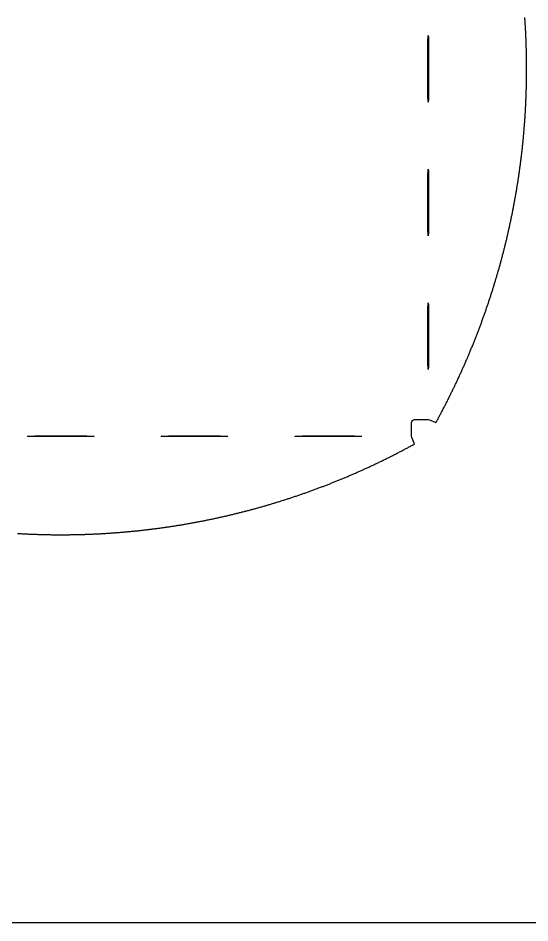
# Model space of a CAD drawing. Header units: metres. Extents: x -73 to 372, y -34 to 331.
# Drawn here: x 22.4 to 57.8, y -33.6 to 28.9 of the extents above; entities that cross this region are included whole.
import ezdxf

# ---------------------------------------------------------------- set-up
doc = ezdxf.new("R2010")
doc.units = ezdxf.units.M

msp = doc.modelspace()

# ---------------------------------------------------------------- linework, layer by layer
for points in [[(371.508, -33.638), (-73.108, -33.638), (-73.108, 330.978), (371.508, 330.978), (371.508, -33.638)], [(22.39, -6.717), (22.454, -6.72), (22.454, -6.72), (22.518, -6.724), (22.518, -6.724), (22.581, -6.728), (22.581, -6.728), (22.645, -6.731), (22.645, -6.731), (22.709, -6.735), (22.709, -6.735), (22.772, -6.738), (22.772, -6.738), (22.836, -6.741), (22.836, -6.741), (22.9, -6.744), (22.9, -6.744), (22.963, -6.747), (22.963, -6.747), (23.027, -6.75), (23.027, -6.75), (23.091, -6.753), (23.091, -6.753), (23.154, -6.756), (23.154, -6.756), (23.218, -6.759), (23.218, -6.759), (23.282, -6.762), (23.282, -6.762), (23.345, -6.764), (23.345, -6.764), (23.409, -6.767), (23.409, -6.767), (23.473, -6.769), (23.473, -6.769), (23.536, -6.772), (23.536, -6.772), (23.6, -6.774), (23.6, -6.774), (23.664, -6.776), (23.664, -6.776), (23.728, -6.778), (23.728, -6.778), (23.791, -6.78), (23.791, -6.78), (23.855, -6.782), (23.855, -6.782), (23.919, -6.784), (23.919, -6.784), (23.982, -6.786), (23.982, -6.786), (24.046, -6.788), (24.046, -6.788), (24.11, -6.79), (24.11, -6.79), (24.174, -6.791), (24.174, -6.791), (24.237, -6.793), (24.237, -6.793), (24.301, -6.794), (24.301, -6.794), (24.365, -6.795), (24.365, -6.795), (24.429, -6.797), (24.429, -6.797), (24.492, -6.798), (24.492, -6.798), (24.556, -6.799), (24.556, -6.799), (24.62, -6.8), (24.62, -6.8), (24.684, -6.801), (24.684, -6.801), (24.747, -6.802), (24.747, -6.802), (24.811, -6.802), (24.811, -6.802), (24.875, -6.803), (24.875, -6.803), (24.938, -6.804), (24.939, -6.804), (25.002, -6.804), (25.002, -6.804), (25.066, -6.805), (25.066, -6.805), (25.13, -6.805), (25.13, -6.805), (25.193, -6.805), (25.193, -6.805), (25.257, -6.806), (25.257, -6.806), (25.321, -6.806), (25.321, -6.806), (25.385, -6.806), (25.385, -6.806), (25.448, -6.806), (25.448, -6.806), (25.512, -6.806), (25.512, -6.806), (25.576, -6.806), (25.576, -6.806), (25.64, -6.805), (25.64, -6.805), (25.703, -6.805), (25.703, -6.805), (25.767, -6.805), (25.767, -6.805), (25.831, -6.804), (25.831, -6.804), (25.895, -6.804), (25.895, -6.804), (25.958, -6.803), (25.958, -6.803), (26.022, -6.802), (26.022, -6.802), (26.086, -6.801), (26.086, -6.801), (26.15, -6.8), (26.15, -6.8), (26.213, -6.799), (26.213, -6.799), (26.277, -6.798), (26.277, -6.798), (26.341, -6.797), (26.341, -6.797), (26.405, -6.796), (26.405, -6.796), (26.468, -6.795), (26.468, -6.795), (26.532, -6.793), (26.532, -6.793), (26.596, -6.792), (26.596, -6.792), (26.66, -6.79), (26.66, -6.79), (26.723, -6.789), (26.723, -6.789), (26.787, -6.787), (26.787, -6.787), (26.851, -6.785), (26.851, -6.785), (26.914, -6.783), (26.915, -6.783), (26.978, -6.781), (26.978, -6.781), (27.042, -6.779), (27.042, -6.779), (27.106, -6.777), (27.106, -6.777), (27.169, -6.775), (27.169, -6.775), (27.233, -6.773), (27.233, -6.773), (27.297, -6.77), (27.297, -6.77), (27.36, -6.768), (27.36, -6.768), (27.424, -6.766), (27.424, -6.766), (27.488, -6.763), (27.488, -6.763), (27.552, -6.76), (27.552, -6.76), (27.615, -6.758), (27.615, -6.758), (27.679, -6.755), (27.679, -6.755), (27.743, -6.752), (27.743, -6.752), (27.806, -6.749), (27.806, -6.749), (27.87, -6.746), (27.87, -6.746), (27.934, -6.743), (27.934, -6.743), (27.997, -6.739), (27.997, -6.739), (28.061, -6.736), (28.061, -6.736), (28.125, -6.733), (28.125, -6.733), (28.188, -6.729), (28.188, -6.729), (28.252, -6.726), (28.252, -6.726), (28.316, -6.722), (28.316, -6.722), (28.379, -6.718), (28.379, -6.718), (28.443, -6.715), (28.443, -6.715), (28.507, -6.711), (28.507, -6.711), (28.57, -6.707), (28.57, -6.707), (28.634, -6.703), (28.634, -6.703), (28.697, -6.699), (28.697, -6.699), (28.761, -6.695), (28.761, -6.695), (28.825, -6.69), (28.825, -6.69), (28.888, -6.686), (28.888, -6.686), (28.952, -6.682), (28.952, -6.682), (29.015, -6.677), (29.015, -6.677), (29.079, -6.673), (29.079, -6.673), (29.143, -6.668), (29.143, -6.668), (29.206, -6.663), (29.206, -6.663), (29.27, -6.658), (29.27, -6.658), (29.333, -6.653), (29.333, -6.653), (29.397, -6.648), (29.397, -6.648), (29.46, -6.643), (29.46, -6.643), (29.524, -6.638), (29.524, -6.638), (29.587, -6.633), (29.587, -6.633), (29.651, -6.628), (29.651, -6.628), (29.714, -6.622), (29.715, -6.622), (29.778, -6.617), (29.778, -6.617), (29.842, -6.611), (29.842, -6.611), (29.905, -6.606), (29.905, -6.606), (29.969, -6.6), (29.969, -6.6), (30.032, -6.594), (30.032, -6.594), (30.095, -6.588), (30.095, -6.588), (30.159, -6.583), (30.159, -6.583), (30.222, -6.576), (30.222, -6.576), (30.286, -6.57), (30.286, -6.57), (30.349, -6.564), (30.349, -6.564), (30.413, -6.558), (30.413, -6.558), (30.476, -6.552), (30.476, -6.552), (30.54, -6.545), (30.54, -6.545), (30.603, -6.539), (30.603, -6.539), (30.666, -6.532), (30.666, -6.532), (30.73, -6.526), (30.73, -6.526), (30.793, -6.519), (30.793, -6.519), (30.857, -6.512), (30.857, -6.512), (30.92, -6.505), (30.92, -6.505), (30.983, -6.498), (30.983, -6.498), (31.047, -6.491), (31.047, -6.491), (31.11, -6.484), (31.11, -6.484), (31.173, -6.477), (31.173, -6.477), (31.237, -6.469), (31.237, -6.469), (31.3, -6.462), (31.3, -6.462), (31.363, -6.455), (31.363, -6.455), (31.427, -6.447), (31.427, -6.447), (31.49, -6.44), (31.49, -6.44), (31.553, -6.432), (31.553, -6.432), (31.617, -6.424), (31.617, -6.424), (31.68, -6.416), (31.68, -6.416), (31.743, -6.408), (31.743, -6.408), (31.806, -6.4), (31.806, -6.4), (31.87, -6.392), (31.87, -6.392), (31.933, -6.384), (31.933, -6.384), (31.996, -6.376), (31.996, -6.376), (32.059, -6.368), (32.059, -6.368), (32.122, -6.359), (32.122, -6.359), (32.186, -6.351), (32.186, -6.351), (32.249, -6.342), (32.249, -6.342), (32.312, -6.333), (32.312, -6.333), (32.375, -6.325), (32.375, -6.325), (32.438, -6.316), (32.438, -6.316), (32.501, -6.307), (32.501, -6.307), (32.564, -6.298), (32.564, -6.298), (32.628, -6.289), (32.628, -6.289), (32.691, -6.28), (32.691, -6.28), (32.754, -6.271), (32.754, -6.271), (32.817, -6.262), (32.817, -6.262), (32.88, -6.252), (32.88, -6.252), (32.943, -6.243), (32.943, -6.243), (33.006, -6.233), (33.006, -6.233), (33.069, -6.224), (33.069, -6.224), (33.132, -6.214), (33.132, -6.214), (33.195, -6.204), (33.195, -6.204), (33.258, -6.194), (33.258, -6.194), (33.321, -6.185), (33.321, -6.185), (33.384, -6.175), (33.384, -6.175), (33.447, -6.165), (33.447, -6.165), (33.51, -6.154), (33.51, -6.154), (33.573, -6.144), (33.573, -6.144), (33.636, -6.134), (33.636, -6.134), (33.699, -6.124), (33.699, -6.124), (33.761, -6.113), (33.761, -6.113), (33.824, -6.103), (33.824, -6.103), (33.887, -6.092), (33.887, -6.092), (33.95, -6.081), (33.95, -6.081), (34.013, -6.07), (34.013, -6.07), (34.076, -6.06), (34.076, -6.06), (34.138, -6.049), (34.138, -6.049), (34.201, -6.038), (34.201, -6.038), (34.264, -6.027), (34.264, -6.027), (34.327, -6.015), (34.327, -6.015), (34.39, -6.004), (34.39, -6.004), (34.452, -5.993), (34.452, -5.993), (34.515, -5.981), (34.515, -5.981), (34.578, -5.97), (34.578, -5.97), (34.64, -5.958), (34.64, -5.958), (34.703, -5.947), (34.703, -5.947), (34.766, -5.935), (34.766, -5.935), (34.828, -5.923), (34.828, -5.923), (34.891, -5.911), (34.891, -5.911), (34.954, -5.899), (34.954, -5.899), (35.016, -5.887), (35.016, -5.887), (35.079, -5.875), (35.079, -5.875), (35.141, -5.863), (35.141, -5.863), (35.204, -5.851), (35.204, -5.851), (35.267, -5.839), (35.267, -5.839), (35.329, -5.826), (35.329, -5.826), (35.392, -5.814), (35.392, -5.814), (35.454, -5.801), (35.454, -5.801), (35.517, -5.788), (35.517, -5.788), (35.579, -5.776), (35.579, -5.776), (35.641, -5.763), (35.641, -5.763), (35.704, -5.75), (35.704, -5.75), (35.766, -5.737), (35.766, -5.737), (35.829, -5.724), (35.829, -5.724), (35.891, -5.711), (35.891, -5.711), (35.953, -5.698), (35.953, -5.698), (36.016, -5.684), (36.016, -5.684), (36.078, -5.671), (36.078, -5.671), (36.14, -5.658), (36.14, -5.658), (36.203, -5.644), (36.203, -5.644), (36.265, -5.63), (36.265, -5.63), (36.327, -5.617), (36.327, -5.617), (36.39, -5.603), (36.39, -5.603), (36.452, -5.589), (36.452, -5.589), (36.514, -5.575), (36.514, -5.575), (36.576, -5.561), (36.576, -5.561), (36.638, -5.547), (36.638, -5.547), (36.701, -5.533), (36.701, -5.533), (36.763, -5.519), (36.763, -5.519), (36.825, -5.505), (36.825, -5.505), (36.887, -5.49), (36.887, -5.49), (36.949, -5.476), (36.949, -5.476), (37.011, -5.461), (37.011, -5.461), (37.073, -5.447), (37.073, -5.447), (37.135, -5.432), (37.135, -5.432), (37.197, -5.417), (37.197, -5.417), (37.259, -5.402), (37.259, -5.402), (37.321, -5.387), (37.321, -5.387), (37.383, -5.372), (37.383, -5.372), (37.445, -5.357), (37.445, -5.357), (37.507, -5.342), (37.507, -5.342), (37.569, -5.327), (37.569, -5.327), (37.631, -5.312), (37.631, -5.312), (37.693, -5.296), (37.693, -5.296), (37.754, -5.281), (37.754, -5.281), (37.816, -5.265), (37.816, -5.265), (37.878, -5.25), (37.878, -5.25), (37.94, -5.234), (37.94, -5.234), (38.002, -5.218), (38.002, -5.218), (38.063, -5.202), (38.063, -5.202), (38.125, -5.186), (38.125, -5.186), (38.187, -5.17), (38.187, -5.17), (38.249, -5.154), (38.249, -5.154), (38.31, -5.138), (38.31, -5.138), (38.372, -5.122), (38.372, -5.122), (38.433, -5.105), (38.433, -5.105), (38.495, -5.089), (38.495, -5.089), (38.557, -5.073), (38.557, -5.073), (38.618, -5.056), (38.618, -5.056), (38.68, -5.039), (38.68, -5.039), (38.741, -5.023), (38.741, -5.023), (38.803, -5.006), (38.803, -5.006), (38.864, -4.989), (38.864, -4.989), (38.926, -4.972), (38.926, -4.972), (38.987, -4.955), (38.987, -4.955), (39.049, -4.938), (39.049, -4.938), (39.11, -4.921), (39.11, -4.921), (39.171, -4.904), (39.171, -4.904), (39.233, -4.886), (39.233, -4.886), (39.294, -4.869), (39.294, -4.869), (39.355, -4.851), (39.355, -4.851), (39.417, -4.834), (39.417, -4.834), (39.478, -4.816), (39.478, -4.816), (39.539, -4.799), (39.539, -4.799), (39.6, -4.781), (39.6, -4.781), (39.662, -4.763), (39.662, -4.763), (39.723, -4.745), (39.723, -4.745), (39.784, -4.727), (39.784, -4.727), (39.845, -4.709), (39.845, -4.709), (39.906, -4.691), (39.906, -4.691), (39.967, -4.672), (39.967, -4.672), (40.028, -4.654), (40.028, -4.654), (40.089, -4.636), (40.089, -4.636), (40.15, -4.617), (40.15, -4.617), (40.211, -4.599), (40.211, -4.599), (40.272, -4.58), (40.272, -4.58), (40.333, -4.561), (40.333, -4.561), (40.394, -4.543), (40.394, -4.543), (40.455, -4.524), (40.455, -4.524), (40.516, -4.505), (40.516, -4.505), (40.577, -4.486), (40.577, -4.486), (40.638, -4.467), (40.638, -4.467), (40.698, -4.448), (40.698, -4.448), (40.759, -4.428), (40.759, -4.428), (40.82, -4.409), (40.82, -4.409), (40.881, -4.39), (40.881, -4.39), (40.941, -4.37), (40.941, -4.37), (41.002, -4.351), (41.002, -4.351), (41.063, -4.331), (41.063, -4.331), (41.123, -4.311), (41.123, -4.311), (41.184, -4.292), (41.184, -4.292), (41.245, -4.272), (41.245, -4.272), (41.305, -4.252), (41.305, -4.252), (41.366, -4.232), (41.366, -4.232), (41.426, -4.212), (41.426, -4.212), (41.487, -4.192), (41.487, -4.192), (41.547, -4.171), (41.547, -4.171), (41.607, -4.151), (41.607, -4.151), (41.668, -4.131), (41.668, -4.131), (41.728, -4.11), (41.728, -4.11), (41.789, -4.09), (41.789, -4.09), (41.849, -4.069), (41.849, -4.069), (41.909, -4.048), (41.909, -4.048), (41.97, -4.028), (41.97, -4.028), (42.03, -4.007), (42.03, -4.007), (42.09, -3.986), (42.09, -3.986), (42.15, -3.965), (42.15, -3.965), (42.21, -3.944), (42.21, -3.944), (42.271, -3.923), (42.271, -3.923), (42.331, -3.902), (42.331, -3.902), (42.391, -3.88), (42.391, -3.88), (42.451, -3.859), (42.451, -3.859), (42.511, -3.837), (42.511, -3.837), (42.571, -3.816), (42.571, -3.816), (42.631, -3.794), (42.631, -3.794), (42.691, -3.773), (42.691, -3.773), (42.751, -3.751), (42.751, -3.751), (42.811, -3.729), (42.811, -3.729), (42.87, -3.707), (42.87, -3.707), (42.93, -3.685), (42.93, -3.685), (42.99, -3.663), (42.99, -3.663), (43.05, -3.641), (43.05, -3.641), (43.11, -3.619), (43.11, -3.619), (43.169, -3.597), (43.169, -3.597), (43.229, -3.574), (43.229, -3.574), (43.289, -3.552), (43.289, -3.552), (43.348, -3.53), (43.348, -3.53), (43.408, -3.507), (43.408, -3.507), (43.468, -3.484), (43.468, -3.484), (43.527, -3.462), (43.527, -3.462), (43.587, -3.439), (43.587, -3.439), (43.646, -3.416), (43.646, -3.416), (43.706, -3.393), (43.706, -3.393), (43.765, -3.37), (43.765, -3.37), (43.825, -3.347), (43.825, -3.347), (43.884, -3.324), (43.884, -3.324), (43.943, -3.301), (43.943, -3.301), (44.003, -3.277), (44.003, -3.277), (44.062, -3.254), (44.062, -3.254), (44.121, -3.23), (44.121, -3.23), (44.181, -3.207), (44.181, -3.207), (44.24, -3.183), (44.24, -3.183), (44.299, -3.16), (44.299, -3.16), (44.358, -3.136), (44.358, -3.136), (44.417, -3.112), (44.417, -3.112), (44.476, -3.088), (44.476, -3.088), (44.535, -3.064), (44.535, -3.064), (44.594, -3.04), (44.595, -3.04), (44.654, -3.016), (44.654, -3.016), (44.712, -2.992), (44.712, -2.992), (44.771, -2.967), (44.771, -2.967), (44.83, -2.943), (44.83, -2.943), (44.889, -2.919), (44.889, -2.919), (44.948, -2.894), (44.948, -2.894), (45.007, -2.87), (45.007, -2.87), (45.066, -2.845), (45.066, -2.845), (45.124, -2.82), (45.124, -2.82), (45.183, -2.795), (45.183, -2.795), (45.242, -2.771), (45.242, -2.771), (45.301, -2.746), (45.301, -2.746), (45.359, -2.721), (45.359, -2.721), (45.418, -2.696), (45.418, -2.696), (45.476, -2.67), (45.476, -2.67), (45.535, -2.645), (45.535, -2.645), (45.593, -2.62), (45.593, -2.62), (45.652, -2.595), (45.652, -2.595), (45.71, -2.569), (45.71, -2.569), (45.769, -2.544), (45.769, -2.544), (45.827, -2.518), (45.827, -2.518), (45.886, -2.492), (45.886, -2.492), (45.944, -2.467), (45.944, -2.467), (46.002, -2.441), (46.002, -2.441), (46.06, -2.415), (46.06, -2.415), (46.119, -2.389), (46.119, -2.389), (46.177, -2.363), (46.177, -2.363), (46.235, -2.337), (46.235, -2.337), (46.293, -2.311), (46.293, -2.311), (46.351, -2.284), (46.351, -2.284), (46.409, -2.258), (46.409, -2.258), (46.467, -2.232), (46.467, -2.232), (46.525, -2.205), (46.525, -2.205), (46.583, -2.179), (46.583, -2.179), (46.641, -2.152), (46.641, -2.152), (46.699, -2.125), (46.699, -2.125), (46.757, -2.098), (46.757, -2.098), (46.815, -2.072), (46.815, -2.072), (46.873, -2.045), (46.873, -2.045), (46.93, -2.018), (46.93, -2.018), (46.988, -1.991), (46.988, -1.991), (47.046, -1.964), (47.046, -1.964), (47.103, -1.936), (47.103, -1.936), (47.161, -1.909), (47.161, -1.909), (47.219, -1.882), (47.219, -1.882), (47.276, -1.854), (47.276, -1.854), (47.334, -1.827), (47.334, -1.827), (47.391, -1.799), (47.391, -1.799), (47.449, -1.772), (47.449, -1.772), (47.506, -1.744), (47.506, -1.744), (47.563, -1.716), (47.563, -1.716), (47.621, -1.688), (47.621, -1.688), (47.678, -1.66), (47.678, -1.66), (47.735, -1.632), (47.735, -1.632), (47.793, -1.604), (47.793, -1.604), (47.85, -1.576), (47.85, -1.576), (47.907, -1.548), (47.907, -1.548), (47.964, -1.52), (47.964, -1.52), (48.021, -1.491), (48.021, -1.491), (48.078, -1.463), (48.078, -1.463), (48.135, -1.434), (48.135, -1.434), (48.192, -1.406), (48.192, -1.406), (48.249, -1.377), (48.249, -1.377), (48.306, -1.349), (48.306, -1.349), (48.363, -1.32), (48.363, -1.32), (48.42, -1.291), (48.42, -1.291), (48.477, -1.262), (48.477, -1.262), (48.533, -1.233), (48.533, -1.233), (48.59, -1.204), (48.59, -1.204), (48.647, -1.175), (48.647, -1.175), (48.704, -1.146), (48.704, -1.146), (48.76, -1.116), (48.76, -1.116), (48.817, -1.087), (48.817, -1.087), (48.873, -1.057), (48.873, -1.057), (48.93, -1.028), (48.93, -1.028), (48.986, -0.998), (48.986, -0.998), (49.043, -0.969), (49.043, -0.969), (49.099, -0.939), (49.099, -0.939), (49.155, -0.909), (49.156, -0.909), (49.212, -0.879), (49.212, -0.879), (49.268, -0.85), (49.268, -0.85), (49.324, -0.82), (49.324, -0.82), (49.381, -0.79), (49.381, -0.79), (49.437, -0.759), (49.437, -0.759), (49.493, -0.729), (49.493, -0.729), (49.549, -0.699), (49.549, -0.699), (49.605, -0.669), (49.605, -0.669), (49.661, -0.638), (49.661, -0.638), (49.717, -0.608), (49.717, -0.608), (49.773, -0.577), (49.773, -0.577), (49.829, -0.547), (49.829, -0.547), (49.852, -0.534), (49.663, -0.077), (49.647, 0), (49.647, 0.953), (49.663, 1.029), (49.706, 1.094), (49.771, 1.137), (49.847, 1.153), (50.8, 1.153), (50.877, 1.137), (51.334, 0.948), (51.362, 1), (51.362, 1), (51.393, 1.056), (51.393, 1.056), (51.424, 1.112), (51.424, 1.112), (51.454, 1.168), (51.454, 1.168), (51.484, 1.224), (51.484, 1.224), (51.515, 1.28), (51.515, 1.28), (51.545, 1.336), (51.545, 1.336), (51.575, 1.392), (51.575, 1.393), (51.605, 1.449), (51.605, 1.449), (51.635, 1.505), (51.635, 1.505), (51.665, 1.561), (51.665, 1.561), (51.695, 1.618), (51.695, 1.618), (51.725, 1.674), (51.725, 1.674), (51.755, 1.73), (51.755, 1.73), (51.784, 1.787), (51.784, 1.787), (51.814, 1.843), (51.814, 1.843), (51.843, 1.9), (51.843, 1.9), (51.873, 1.956), (51.873, 1.956), (51.902, 2.013), (51.902, 2.013), (51.932, 2.069), (51.932, 2.069), (51.961, 2.126), (51.961, 2.126), (51.99, 2.183), (51.99, 2.183), (52.019, 2.239), (52.019, 2.239), (52.048, 2.296), (52.048, 2.296), (52.077, 2.353), (52.077, 2.353), (52.106, 2.41), (52.106, 2.41), (52.135, 2.467), (52.135, 2.467), (52.163, 2.524), (52.163, 2.524), (52.192, 2.58), (52.192, 2.581), (52.221, 2.637), (52.221, 2.637), (52.249, 2.694), (52.249, 2.694), (52.278, 2.752), (52.278, 2.752), (52.306, 2.809), (52.306, 2.809), (52.334, 2.866), (52.334, 2.866), (52.363, 2.923), (52.363, 2.923), (52.391, 2.98), (52.391, 2.98), (52.419, 3.037), (52.419, 3.037), (52.447, 3.095), (52.447, 3.095), (52.475, 3.152), (52.475, 3.152), (52.503, 3.209), (52.503, 3.209), (52.531, 3.267), (52.531, 3.267), (52.558, 3.324), (52.558, 3.324), (52.586, 3.381), (52.586, 3.381), (52.614, 3.439), (52.614, 3.439), (52.641, 3.496), (52.641, 3.496), (52.669, 3.554), (52.669, 3.554), (52.696, 3.611), (52.696, 3.611), (52.723, 3.669), (52.723, 3.669), (52.751, 3.727), (52.751, 3.727), (52.778, 3.784), (52.778, 3.784), (52.805, 3.842), (52.805, 3.842), (52.832, 3.9), (52.832, 3.9), (52.859, 3.958), (52.859, 3.958), (52.886, 4.015), (52.886, 4.015), (52.912, 4.073), (52.912, 4.073), (52.939, 4.131), (52.939, 4.131), (52.966, 4.189), (52.966, 4.189), (52.992, 4.247), (52.992, 4.247), (53.019, 4.305), (53.019, 4.305), (53.045, 4.363), (53.045, 4.363), (53.072, 4.421), (53.072, 4.421), (53.098, 4.479), (53.098, 4.479), (53.124, 4.537), (53.124, 4.537), (53.15, 4.595), (53.15, 4.595), (53.176, 4.653), (53.176, 4.654), (53.202, 4.712), (53.202, 4.712), (53.228, 4.77), (53.228, 4.77), (53.254, 4.828), (53.254, 4.828), (53.28, 4.887), (53.28, 4.887), (53.306, 4.945), (53.306, 4.945), (53.331, 5.003), (53.331, 5.003), (53.357, 5.062), (53.357, 5.062), (53.382, 5.12), (53.382, 5.12), (53.408, 5.179), (53.408, 5.179), (53.433, 5.237), (53.433, 5.237), (53.458, 5.296), (53.458, 5.296), (53.484, 5.354), (53.484, 5.354), (53.509, 5.413), (53.509, 5.413), (53.534, 5.471), (53.534, 5.471), (53.559, 5.53), (53.559, 5.53), (53.584, 5.589), (53.584, 5.589), (53.608, 5.647), (53.608, 5.647), (53.633, 5.706), (53.633, 5.706), (53.658, 5.765), (53.658, 5.765), (53.682, 5.824), (53.682, 5.824), (53.707, 5.883), (53.707, 5.883), (53.731, 5.941), (53.731, 5.941), (53.756, 6), (53.756, 6), (53.78, 6.059), (53.78, 6.059), (53.804, 6.118), (53.804, 6.118), (53.829, 6.177), (53.829, 6.177), (53.853, 6.236), (53.853, 6.236), (53.877, 6.295), (53.877, 6.295), (53.901, 6.354), (53.901, 6.354), (53.924, 6.414), (53.924, 6.414), (53.948, 6.473), (53.948, 6.473), (53.972, 6.532), (53.972, 6.532), (53.996, 6.591), (53.996, 6.591), (54.019, 6.65), (54.019, 6.65), (54.043, 6.71), (54.043, 6.71), (54.066, 6.769), (54.066, 6.769), (54.089, 6.828), (54.089, 6.828), (54.113, 6.887), (54.113, 6.888), (54.136, 6.947), (54.136, 6.947), (54.159, 7.006), (54.159, 7.006), (54.182, 7.066), (54.182, 7.066), (54.205, 7.125), (54.205, 7.125), (54.228, 7.185), (54.228, 7.185), (54.251, 7.244), (54.251, 7.244), (54.273, 7.304), (54.273, 7.304), (54.296, 7.363), (54.296, 7.363), (54.319, 7.423), (54.319, 7.423), (54.341, 7.483), (54.341, 7.483), (54.364, 7.542), (54.364, 7.542), (54.386, 7.602), (54.386, 7.602), (54.408, 7.662), (54.408, 7.662), (54.431, 7.721), (54.431, 7.721), (54.453, 7.781), (54.453, 7.781), (54.475, 7.841), (54.475, 7.841), (54.497, 7.901), (54.497, 7.901), (54.519, 7.961), (54.519, 7.961), (54.541, 8.021), (54.541, 8.021), (54.562, 8.081), (54.562, 8.081), (54.584, 8.14), (54.584, 8.14), (54.606, 8.2), (54.606, 8.2), (54.627, 8.26), (54.627, 8.26), (54.649, 8.32), (54.649, 8.32), (54.67, 8.38), (54.67, 8.381), (54.691, 8.441), (54.691, 8.441), (54.713, 8.501), (54.713, 8.501), (54.734, 8.561), (54.734, 8.561), (54.755, 8.621), (54.755, 8.621), (54.776, 8.681), (54.776, 8.681), (54.797, 8.741), (54.797, 8.741), (54.818, 8.802), (54.818, 8.802), (54.839, 8.862), (54.839, 8.862), (54.859, 8.922), (54.859, 8.922), (54.88, 8.982), (54.88, 8.982), (54.9, 9.043), (54.9, 9.043), (54.921, 9.103), (54.921, 9.103), (54.941, 9.164), (54.941, 9.164), (54.962, 9.224), (54.962, 9.224), (54.982, 9.284), (54.982, 9.284), (55.002, 9.345), (55.002, 9.345), (55.022, 9.405), (55.022, 9.405), (55.042, 9.466), (55.042, 9.466), (55.062, 9.526), (55.062, 9.526), (55.082, 9.587), (55.082, 9.587), (55.102, 9.648), (55.102, 9.648), (55.122, 9.708), (55.122, 9.708), (55.141, 9.769), (55.141, 9.769), (55.161, 9.83), (55.161, 9.83), (55.18, 9.89), (55.18, 9.89), (55.2, 9.951), (55.2, 9.951), (55.219, 10.012), (55.219, 10.012), (55.238, 10.072), (55.238, 10.072), (55.258, 10.133), (55.258, 10.133), (55.277, 10.194), (55.277, 10.194), (55.296, 10.255), (55.296, 10.255), (55.315, 10.316), (55.315, 10.316), (55.334, 10.377), (55.334, 10.377), (55.352, 10.438), (55.352, 10.438), (55.371, 10.499), (55.371, 10.499), (55.39, 10.559), (55.39, 10.559), (55.408, 10.62), (55.408, 10.62), (55.427, 10.681), (55.427, 10.681), (55.445, 10.742), (55.445, 10.743), (55.464, 10.804), (55.464, 10.804), (55.482, 10.865), (55.482, 10.865), (55.5, 10.926), (55.5, 10.926), (55.518, 10.987), (55.518, 10.987), (55.536, 11.048), (55.536, 11.048), (55.554, 11.109), (55.554, 11.109), (55.572, 11.17), (55.572, 11.17), (55.59, 11.232), (55.59, 11.232), (55.608, 11.293), (55.608, 11.293), (55.625, 11.354), (55.625, 11.354), (55.643, 11.415), (55.643, 11.415), (55.661, 11.477), (55.661, 11.477), (55.678, 11.538), (55.678, 11.538), (55.695, 11.599), (55.695, 11.599), (55.713, 11.661), (55.713, 11.661), (55.73, 11.722), (55.73, 11.722), (55.747, 11.783), (55.747, 11.783), (55.764, 11.845), (55.764, 11.845), (55.781, 11.906), (55.781, 11.906), (55.798, 11.968), (55.798, 11.968), (55.815, 12.029), (55.815, 12.029), (55.831, 12.091), (55.831, 12.091), (55.848, 12.152), (55.848, 12.152), (55.865, 12.214), (55.865, 12.214), (55.881, 12.275), (55.881, 12.275), (55.898, 12.337), (55.898, 12.337), (55.914, 12.399), (55.914, 12.399), (55.93, 12.46), (55.93, 12.46), (55.946, 12.522), (55.946, 12.522), (55.963, 12.584), (55.963, 12.584), (55.979, 12.645), (55.979, 12.645), (55.995, 12.707), (55.995, 12.707), (56.01, 12.769), (56.01, 12.769), (56.026, 12.83), (56.026, 12.831), (56.042, 12.892), (56.042, 12.892), (56.058, 12.954), (56.058, 12.954), (56.073, 13.016), (56.073, 13.016), (56.089, 13.078), (56.089, 13.078), (56.104, 13.14), (56.104, 13.14), (56.12, 13.201), (56.12, 13.201), (56.135, 13.263), (56.135, 13.263), (56.15, 13.325), (56.15, 13.325), (56.165, 13.387), (56.165, 13.387), (56.18, 13.449), (56.18, 13.449), (56.195, 13.511), (56.195, 13.511), (56.21, 13.573), (56.21, 13.573), (56.225, 13.635), (56.225, 13.635), (56.24, 13.697), (56.24, 13.697), (56.254, 13.759), (56.254, 13.759), (56.269, 13.821), (56.269, 13.821), (56.283, 13.883), (56.283, 13.883), (56.298, 13.945), (56.298, 13.945), (56.312, 14.008), (56.312, 14.008), (56.326, 14.07), (56.326, 14.07), (56.34, 14.132), (56.34, 14.132), (56.355, 14.194), (56.355, 14.194), (56.369, 14.256), (56.369, 14.256), (56.382, 14.318), (56.382, 14.318), (56.396, 14.381), (56.396, 14.381), (56.41, 14.443), (56.41, 14.443), (56.424, 14.505), (56.424, 14.505), (56.437, 14.567), (56.437, 14.567), (56.451, 14.63), (56.451, 14.63), (56.465, 14.692), (56.465, 14.692), (56.478, 14.754), (56.478, 14.754), (56.491, 14.817), (56.491, 14.817), (56.504, 14.879), (56.504, 14.879), (56.518, 14.941), (56.518, 14.941), (56.531, 15.004), (56.531, 15.004), (56.544, 15.066), (56.544, 15.066), (56.557, 15.129), (56.557, 15.129), (56.57, 15.191), (56.57, 15.191), (56.582, 15.254), (56.582, 15.254), (56.595, 15.316), (56.595, 15.316), (56.608, 15.378), (56.608, 15.378), (56.62, 15.441), (56.62, 15.441), (56.633, 15.503), (56.633, 15.504), (56.645, 15.566), (56.645, 15.566), (56.657, 15.629), (56.657, 15.629), (56.67, 15.691), (56.67, 15.691), (56.682, 15.754), (56.682, 15.754), (56.694, 15.816), (56.694, 15.816), (56.706, 15.879), (56.706, 15.879), (56.718, 15.942), (56.718, 15.942), (56.729, 16.004), (56.729, 16.004), (56.741, 16.067), (56.741, 16.067), (56.753, 16.13), (56.753, 16.13), (56.764, 16.192), (56.764, 16.192), (56.776, 16.255), (56.776, 16.255), (56.787, 16.318), (56.787, 16.318), (56.799, 16.38), (56.799, 16.38), (56.81, 16.443), (56.81, 16.443), (56.821, 16.506), (56.821, 16.506), (56.832, 16.569), (56.832, 16.569), (56.843, 16.631), (56.843, 16.631), (56.854, 16.694), (56.854, 16.694), (56.865, 16.757), (56.865, 16.757), (56.876, 16.82), (56.876, 16.82), (56.887, 16.883), (56.887, 16.883), (56.897, 16.946), (56.897, 16.946), (56.908, 17.008), (56.908, 17.008), (56.919, 17.071), (56.919, 17.071), (56.929, 17.134), (56.929, 17.134), (56.939, 17.197), (56.939, 17.197), (56.95, 17.26), (56.95, 17.26), (56.96, 17.323), (56.96, 17.323), (56.97, 17.386), (56.97, 17.386), (56.98, 17.449), (56.98, 17.449), (56.99, 17.512), (56.99, 17.512), (57, 17.575), (57, 17.575), (57.009, 17.638), (57.009, 17.638), (57.019, 17.701), (57.019, 17.701), (57.029, 17.764), (57.029, 17.764), (57.038, 17.827), (57.038, 17.827), (57.048, 17.89), (57.048, 17.89), (57.057, 17.953), (57.057, 17.953), (57.066, 18.016), (57.066, 18.016), (57.076, 18.079), (57.076, 18.079), (57.085, 18.142), (57.085, 18.142), (57.094, 18.205), (57.094, 18.205), (57.103, 18.268), (57.103, 18.268), (57.112, 18.332), (57.112, 18.332), (57.121, 18.395), (57.121, 18.395), (57.129, 18.458), (57.129, 18.458), (57.138, 18.521), (57.138, 18.521), (57.147, 18.584), (57.147, 18.584), (57.155, 18.647), (57.155, 18.647), (57.164, 18.711), (57.164, 18.711), (57.172, 18.774), (57.172, 18.774), (57.18, 18.837), (57.18, 18.837), (57.188, 18.9), (57.188, 18.9), (57.196, 18.963), (57.196, 18.963), (57.205, 19.027), (57.205, 19.027), (57.212, 19.09), (57.212, 19.09), (57.22, 19.153), (57.22, 19.153), (57.228, 19.216), (57.228, 19.216), (57.236, 19.28), (57.236, 19.28), (57.244, 19.343), (57.244, 19.343), (57.251, 19.406), (57.251, 19.406), (57.259, 19.47), (57.259, 19.47), (57.266, 19.533), (57.266, 19.533), (57.273, 19.596), (57.273, 19.596), (57.281, 19.66), (57.281, 19.66), (57.288, 19.723), (57.288, 19.723), (57.295, 19.786), (57.295, 19.786), (57.302, 19.85), (57.302, 19.85), (57.309, 19.913), (57.309, 19.913), (57.316, 19.976), (57.316, 19.976), (57.322, 20.04), (57.322, 20.04), (57.329, 20.103), (57.329, 20.103), (57.336, 20.167), (57.336, 20.167), (57.342, 20.23), (57.342, 20.23), (57.349, 20.293), (57.349, 20.293), (57.355, 20.357), (57.355, 20.357), (57.361, 20.42), (57.361, 20.42), (57.367, 20.484), (57.367, 20.484), (57.374, 20.547), (57.374, 20.547), (57.38, 20.611), (57.38, 20.611), (57.386, 20.674), (57.386, 20.674), (57.391, 20.738), (57.391, 20.738), (57.397, 20.801), (57.397, 20.801), (57.403, 20.865), (57.403, 20.865), (57.409, 20.928), (57.409, 20.928), (57.414, 20.992), (57.414, 20.992), (57.42, 21.055), (57.42, 21.055), (57.425, 21.119), (57.425, 21.119), (57.431, 21.182), (57.431, 21.182), (57.436, 21.246), (57.436, 21.246), (57.441, 21.309), (57.441, 21.309), (57.446, 21.373), (57.446, 21.373), (57.451, 21.436), (57.451, 21.436), (57.456, 21.5), (57.456, 21.5), (57.461, 21.563), (57.461, 21.563), (57.466, 21.627), (57.466, 21.627), (57.47, 21.691), (57.47, 21.691), (57.475, 21.754), (57.475, 21.754), (57.479, 21.818), (57.479, 21.818), (57.484, 21.881), (57.484, 21.881), (57.488, 21.945), (57.488, 21.945), (57.493, 22.009), (57.493, 22.009), (57.497, 22.072), (57.497, 22.072), (57.501, 22.136), (57.501, 22.136), (57.505, 22.199), (57.505, 22.199), (57.509, 22.263), (57.509, 22.263), (57.513, 22.327), (57.513, 22.327), (57.517, 22.39), (57.517, 22.39), (57.52, 22.454), (57.52, 22.454), (57.524, 22.518), (57.524, 22.518), (57.528, 22.581), (57.528, 22.581), (57.531, 22.645), (57.531, 22.645), (57.535, 22.709), (57.535, 22.709), (57.538, 22.772), (57.538, 22.772), (57.541, 22.836), (57.541, 22.836), (57.544, 22.9), (57.544, 22.9), (57.547, 22.963), (57.547, 22.963), (57.55, 23.027), (57.55, 23.027), (57.553, 23.091), (57.553, 23.091), (57.556, 23.154), (57.556, 23.154), (57.559, 23.218), (57.559, 23.218), (57.562, 23.282), (57.562, 23.282), (57.564, 23.345), (57.564, 23.345), (57.567, 23.409), (57.567, 23.409), (57.569, 23.473), (57.569, 23.473), (57.572, 23.536), (57.572, 23.536), (57.574, 23.6), (57.574, 23.6), (57.576, 23.664), (57.576, 23.664), (57.578, 23.728), (57.578, 23.728), (57.58, 23.791), (57.58, 23.791), (57.582, 23.855), (57.582, 23.855), (57.584, 23.919), (57.584, 23.919), (57.586, 23.982), (57.586, 23.982), (57.588, 24.046), (57.588, 24.046), (57.59, 24.11), (57.59, 24.11), (57.591, 24.174), (57.591, 24.174), (57.593, 24.237), (57.593, 24.237), (57.594, 24.301), (57.594, 24.301), (57.595, 24.365), (57.595, 24.365), (57.597, 24.429), (57.597, 24.429), (57.598, 24.492), (57.598, 24.492), (57.599, 24.556), (57.599, 24.556), (57.6, 24.62), (57.6, 24.62), (57.601, 24.684), (57.601, 24.684), (57.602, 24.747), (57.602, 24.747), (57.602, 24.811), (57.602, 24.811), (57.603, 24.875), (57.603, 24.875), (57.604, 24.938), (57.604, 24.939), (57.604, 25.002), (57.604, 25.002), (57.605, 25.066), (57.605, 25.066), (57.605, 25.13), (57.605, 25.13), (57.605, 25.193), (57.605, 25.193), (57.606, 25.257), (57.606, 25.257), (57.606, 25.321), (57.606, 25.321), (57.606, 25.385), (57.606, 25.385), (57.606, 25.448), (57.606, 25.448), (57.606, 25.512), (57.606, 25.512), (57.606, 25.576), (57.606, 25.576), (57.605, 25.64), (57.605, 25.64), (57.605, 25.703), (57.605, 25.703), (57.605, 25.767), (57.605, 25.767), (57.604, 25.831), (57.604, 25.831), (57.604, 25.895), (57.604, 25.895), (57.603, 25.958), (57.603, 25.958), (57.602, 26.022), (57.602, 26.022), (57.601, 26.086), (57.601, 26.086), (57.6, 26.15), (57.6, 26.15), (57.599, 26.213), (57.599, 26.213), (57.598, 26.277), (57.598, 26.277), (57.597, 26.341), (57.597, 26.341), (57.596, 26.405), (57.596, 26.405), (57.595, 26.468), (57.595, 26.468), (57.593, 26.532), (57.593, 26.532), (57.592, 26.596), (57.592, 26.596), (57.59, 26.66), (57.59, 26.66), (57.589, 26.723), (57.589, 26.723), (57.587, 26.787), (57.587, 26.787), (57.585, 26.851), (57.585, 26.851), (57.583, 26.914), (57.583, 26.915), (57.581, 26.978), (57.581, 26.978), (57.579, 27.042), (57.579, 27.042), (57.577, 27.106), (57.577, 27.106), (57.575, 27.169), (57.575, 27.169), (57.573, 27.233), (57.573, 27.233), (57.57, 27.297), (57.57, 27.297), (57.568, 27.36), (57.568, 27.36), (57.566, 27.424), (57.566, 27.424), (57.563, 27.488), (57.563, 27.488), (57.56, 27.552), (57.56, 27.552), (57.558, 27.615), (57.558, 27.615), (57.555, 27.679), (57.555, 27.679), (57.552, 27.743), (57.552, 27.743), (57.549, 27.806), (57.549, 27.806), (57.546, 27.87), (57.546, 27.87), (57.543, 27.934), (57.543, 27.934), (57.539, 27.997), (57.539, 27.997), (57.536, 28.061), (57.536, 28.061), (57.533, 28.125), (57.533, 28.125), (57.529, 28.188), (57.529, 28.188), (57.526, 28.252), (57.526, 28.252), (57.522, 28.316), (57.522, 28.316), (57.518, 28.379), (57.518, 28.379), (57.515, 28.443), (57.515, 28.443), (57.511, 28.507), (57.511, 28.507), (57.507, 28.57), (57.507, 28.57), (57.503, 28.634), (57.503, 28.634), (57.499, 28.697), (57.499, 28.697), (57.495, 28.761), (57.495, 28.761), (57.49, 28.825), (57.49, 28.825), (57.486, 28.888), (57.486, 28.888), (57.482, 28.952)], [(50.787, 27.56), (50.787, 27.56), (50.793, 27.67), (50.793, 27.67), (50.799, 27.704), (50.799, 27.704), (50.799, 27.705), (50.8, 27.705), (50.8, 27.705), (50.801, 27.705), (50.801, 27.704), (50.801, 27.704), (50.807, 27.67), (50.807, 27.67), (50.813, 27.56), (50.813, 27.56), (50.818, 27.396), (50.818, 27.395), (50.819, 27.201), (50.819, 27.201), (50.819, 23.599), (50.819, 23.599), (50.818, 23.405), (50.818, 23.405), (50.813, 23.24), (50.813, 23.24), (50.807, 23.13), (50.807, 23.13), (50.801, 23.096), (50.801, 23.096), (50.801, 23.095), (50.8, 23.095), (50.8, 23.095), (50.799, 23.095), (50.799, 23.096), (50.799, 23.096), (50.793, 23.13), (50.793, 23.13), (50.787, 23.24), (50.787, 23.24), (50.782, 23.404), (50.782, 23.405), (50.781, 23.599), (50.781, 23.599), (50.781, 27.201), (50.781, 27.201), (50.782, 27.395), (50.782, 27.395), (50.787, 27.56)], [(50.787, 18.324), (50.787, 18.324), (50.793, 18.434), (50.793, 18.434), (50.799, 18.468), (50.799, 18.468), (50.799, 18.468), (50.8, 18.468), (50.8, 18.468), (50.801, 18.468), (50.801, 18.468), (50.801, 18.468), (50.807, 18.434), (50.807, 18.434), (50.813, 18.324), (50.813, 18.324), (50.818, 18.159), (50.818, 18.159), (50.819, 17.965), (50.819, 17.965), (50.819, 14.363), (50.819, 14.363), (50.818, 14.168), (50.818, 14.168), (50.813, 14.003), (50.813, 14.003), (50.807, 13.893), (50.807, 13.893), (50.801, 13.86), (50.801, 13.859), (50.801, 13.859), (50.8, 13.859), (50.8, 13.859), (50.799, 13.859), (50.799, 13.859), (50.799, 13.86), (50.793, 13.893), (50.793, 13.893), (50.787, 14.003), (50.787, 14.003), (50.782, 14.168), (50.782, 14.168), (50.781, 14.363), (50.781, 14.363), (50.781, 17.965), (50.781, 17.965), (50.782, 18.159), (50.782, 18.159), (50.787, 18.324)], [(50.787, 9.088), (50.787, 9.088), (50.793, 9.198), (50.793, 9.198), (50.799, 9.231), (50.799, 9.232), (50.799, 9.232), (50.8, 9.232), (50.8, 9.232), (50.801, 9.232), (50.801, 9.232), (50.801, 9.231), (50.807, 9.198), (50.807, 9.198), (50.813, 9.088), (50.813, 9.088), (50.818, 8.923), (50.818, 8.923), (50.819, 8.728), (50.819, 8.728), (50.819, 5.126), (50.819, 5.126), (50.818, 4.932), (50.818, 4.932), (50.813, 4.767), (50.813, 4.767), (50.807, 4.657), (50.807, 4.657), (50.801, 4.623), (50.801, 4.623), (50.801, 4.623), (50.8, 4.623), (50.8, 4.623), (50.799, 4.623), (50.799, 4.623), (50.799, 4.623), (50.793, 4.657), (50.793, 4.657), (50.787, 4.767), (50.787, 4.767), (50.782, 4.932), (50.782, 4.932), (50.781, 5.126), (50.781, 5.126), (50.781, 8.728), (50.781, 8.728), (50.782, 8.923), (50.782, 8.923), (50.787, 9.088)], [(23.096, -0.001), (23.096, -0.001), (23.095, -0.001), (23.095, 0), (23.095, 0), (23.095, 0.001), (23.096, 0.001), (23.096, 0.001), (23.13, 0.007), (23.13, 0.007), (23.24, 0.013), (23.24, 0.013), (23.404, 0.018), (23.405, 0.018), (23.599, 0.019), (23.599, 0.019), (27.201, 0.019), (27.201, 0.019), (27.395, 0.018), (27.395, 0.018), (27.56, 0.013), (27.56, 0.013), (27.67, 0.007), (27.67, 0.007), (27.704, 0.001), (27.704, 0.001), (27.705, 0.001), (27.705, 0), (27.705, 0), (27.705, -0.001), (27.704, -0.001), (27.704, -0.001), (27.67, -0.007), (27.67, -0.007), (27.56, -0.013), (27.56, -0.013), (27.396, -0.018), (27.395, -0.018), (27.201, -0.019), (27.201, -0.019), (23.599, -0.019), (23.599, -0.019), (23.405, -0.018), (23.405, -0.018), (23.24, -0.013), (23.24, -0.013), (23.13, -0.007), (23.13, -0.007), (23.096, -0.001)], [(32.332, -0.001), (32.332, -0.001), (32.332, -0.001), (32.332, 0), (32.332, 0), (32.332, 0.001), (32.332, 0.001), (32.332, 0.001), (32.366, 0.007), (32.366, 0.007), (32.476, 0.013), (32.476, 0.013), (32.641, 0.018), (32.641, 0.018), (32.835, 0.019), (32.835, 0.019), (36.437, 0.019), (36.437, 0.019), (36.632, 0.018), (36.632, 0.018), (36.797, 0.013), (36.797, 0.013), (36.907, 0.007), (36.907, 0.007), (36.94, 0.001), (36.941, 0.001), (36.941, 0.001), (36.941, 0), (36.941, 0), (36.941, -0.001), (36.941, -0.001), (36.94, -0.001), (36.907, -0.007), (36.907, -0.007), (36.797, -0.013), (36.797, -0.013), (36.632, -0.018), (36.632, -0.018), (36.437, -0.019), (36.437, -0.019), (32.835, -0.019), (32.835, -0.019), (32.641, -0.018), (32.641, -0.018), (32.476, -0.013), (32.476, -0.013), (32.366, -0.007), (32.366, -0.007), (32.332, -0.001)], [(41.569, -0.001), (41.568, -0.001), (41.568, -0.001), (41.568, 0), (41.568, 0), (41.568, 0.001), (41.568, 0.001), (41.569, 0.001), (41.602, 0.007), (41.602, 0.007), (41.712, 0.013), (41.712, 0.013), (41.877, 0.018), (41.877, 0.018), (42.072, 0.019), (42.072, 0.019), (45.674, 0.019), (45.674, 0.019), (45.868, 0.018), (45.868, 0.018), (46.033, 0.013), (46.033, 0.013), (46.143, 0.007), (46.143, 0.007), (46.177, 0.001), (46.177, 0.001), (46.177, 0.001), (46.177, 0), (46.177, 0), (46.177, -0.001), (46.177, -0.001), (46.177, -0.001), (46.143, -0.007), (46.143, -0.007), (46.033, -0.013), (46.033, -0.013), (45.868, -0.018), (45.868, -0.018), (45.674, -0.019), (45.674, -0.019), (42.072, -0.019), (42.072, -0.019), (41.877, -0.018), (41.877, -0.018), (41.712, -0.013), (41.712, -0.013), (41.602, -0.007), (41.602, -0.007), (41.569, -0.001)]]:
    msp.add_lwpolyline(points)

doc.saveas('drawing.dxf')
